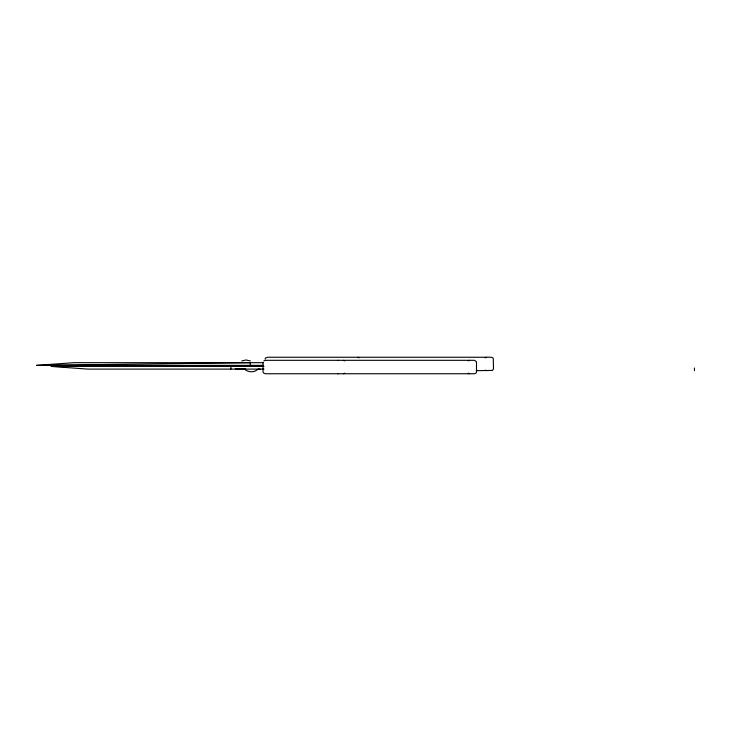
<?xml version="1.0" encoding="UTF-8"?>
<svg xmlns="http://www.w3.org/2000/svg" width="731" height="731" viewBox="0 0 731 731"><rect width="100%" height="100%" fill="white"/><g stroke="black" fill="none" stroke-linecap="round" stroke-linejoin="round"><path stroke-width="1.1" d="M265.061 359.168L265.581 357.998L267.546 357.249L491.588 357.249L493.261 358.208L493.516 368.762L492.557 370.425L476.256 370.681M468.215 360.886L469.576 360.319M485.201 357.815L486.563 357.249M344.749 373.185L343.378 373.751M257.211 369.904C253.794 372.408 248.832 372.408 245.415 369.904M263.909 360.803L265.673 360.319L474.602 360.319L476.466 361.744L476.53 371.832L475.963 373.185L474.602 373.751L265.673 373.751L263.909 373.267L263.059 372.18L263.014 362.238M241.769 360.94L246.055 359.99L250.34 360.94M337.886 360.383L338.398 360.319M263.425 365.363L36.55 365.363L74.087 362.677L263.425 362.677M36.55 365.363L250.185 362.677L250.185 365.363M263.992 369.109L87.912 369.109L51.225 366.423L263.992 366.423M51.225 366.423L64.858 366.596M235.245 368.789L245.47 368.917M257.97 369.082L260.236 369.109M486.563 370.681L485.201 370.114M469.576 373.751L468.215 373.185M343.378 360.319L344.749 360.886M357.56 357.249L358.921 357.815M337.886 373.687L338.398 373.751M694.45 367.995L694.45 370.681M230.914 366.423L230.914 369.109"/></g></svg>
